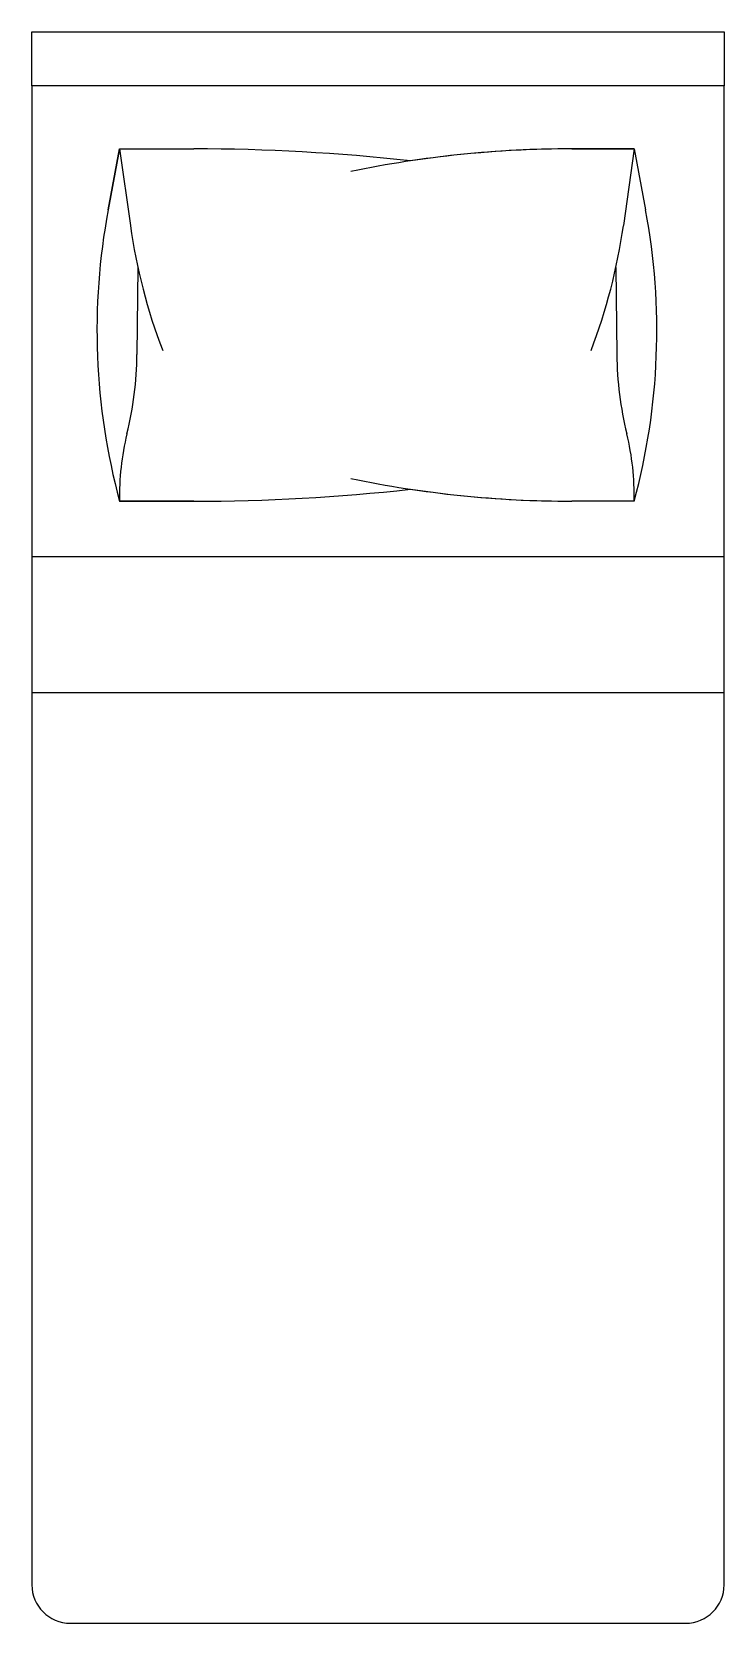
# Model space of a CAD drawing. Header units: inches. Extents: x 18503 to 19403, y 5339 to 7409.
import ezdxf

# ---------------------------------------------------------------- set-up
doc = ezdxf.new("R2010")
doc.units = ezdxf.units.IN
doc.header["$MEASUREMENT"] = 0
doc.layers.add('freecads.com', color=7, linetype='Continuous')

msp = doc.modelspace()

# ---------------------------------------------------------------- linework, layer by layer
at = {"layer": 'freecads.com'}
for p, q in [((18502.5, 7338.9), (18502.5, 7408.9)), ((18502.5, 7408.9), (19402.5, 7408.9)), ((19402.5, 7408.9), (19402.5, 7338.9)), ((19402.5, 7338.9), (18502.5, 7338.9)), ((18502.5, 7338.9), (18502.5, 5388.9)), ((19402.5, 7338.9), (18502.5, 7338.9)), ((19402.5, 5388.9), (19402.5, 7338.9)), ((18601.7, 7177.2), (18616.6, 7256.7)), ((18616.6, 7256.7), (18601.7, 7177.2)), ((18616.6, 7256.7), (18713.2, 7256.7)), ((18616.6, 7256.7), (18630.7, 7156.8)), ((18616.6, 7256.7), (18713.2, 7256.7)), ((19285.6, 7256.7), (19204.3, 7256.7)), ((19204.3, 7256.7), (19285.5, 7256.7)), ((19285.5, 7256.7), (19271.5, 7156.8)), ((19285.5, 7256.7), (19300.4, 7177.2)), ((19285.5, 7256.7), (19300.4, 7177.2)), ((18640.4, 7102.5), (18639.2, 6989.3)), ((19261.8, 7102.5), (19263, 6989.3)), ((18713.2, 6798.3), (18616.6, 6798.3)), ((18616.6, 6798.3), (18713.2, 6798.3)), ((19285.5, 6798.3), (19204.3, 6798.3)), ((19285.6, 6798.3), (19204.3, 6798.3)), ((19402.5, 6725.9), (18502.5, 6725.9)), ((19402.5, 6549.1), (18502.5, 6549.1)), ((18552.5, 5338.9), (19352.5, 5338.9))]:
    msp.add_line(p, q, dxfattribs=at)
for centre, radius, start, end in [((18713.2, 4716.6), 2540.1, 83.6382, 90), ((18713.2, 4716.6), 2540.1, 83.6382, 90), ((19204.3, 5844.5), 1412.2, 90, 101.7243), ((19204.3, 5844.5), 1412.2, 90, 98.5355), ((19440, 7020.4), 852.8, 169.4029, 195.0935), ((19440, 7020.4), 852.8, 169.4029, 195.0935), ((18462.2, 7020.4), 852.8, 344.9065, 10.5971), ((18462.2, 7020.4), 852.8, 344.9065, 10.5971), ((19365.6, 7260.2), 742.2, 188.009, 200.9848), ((18536.5, 7260.2), 742.2, 339.0152, 351.991), ((18185.5, 6994.1), 453.7, 346.2115, 359.3935), ((19716.6, 6994.1), 453.7, 180.6065, 193.7885), ((18950.3, 6806.4), 333.8, 166.2115, 181.3814), ((18951.8, 6806.4), 333.8, 358.6186, 13.7885), ((18713.2, 9338.4), 2540.1, 270, 276.3618), ((18713.2, 9338.4), 2540.1, 270, 276.3618), ((19204.3, 8210.6), 1412.2, 258.2757, 270), ((19204.3, 8210.6), 1412.2, 261.4645, 270), ((18552.5, 5388.9), 50, 180, 270), ((19352.5, 5388.9), 50, 270, 0)]:
    msp.add_arc(centre, radius, start, end, dxfattribs=at)

doc.saveas('drawing.dxf')
